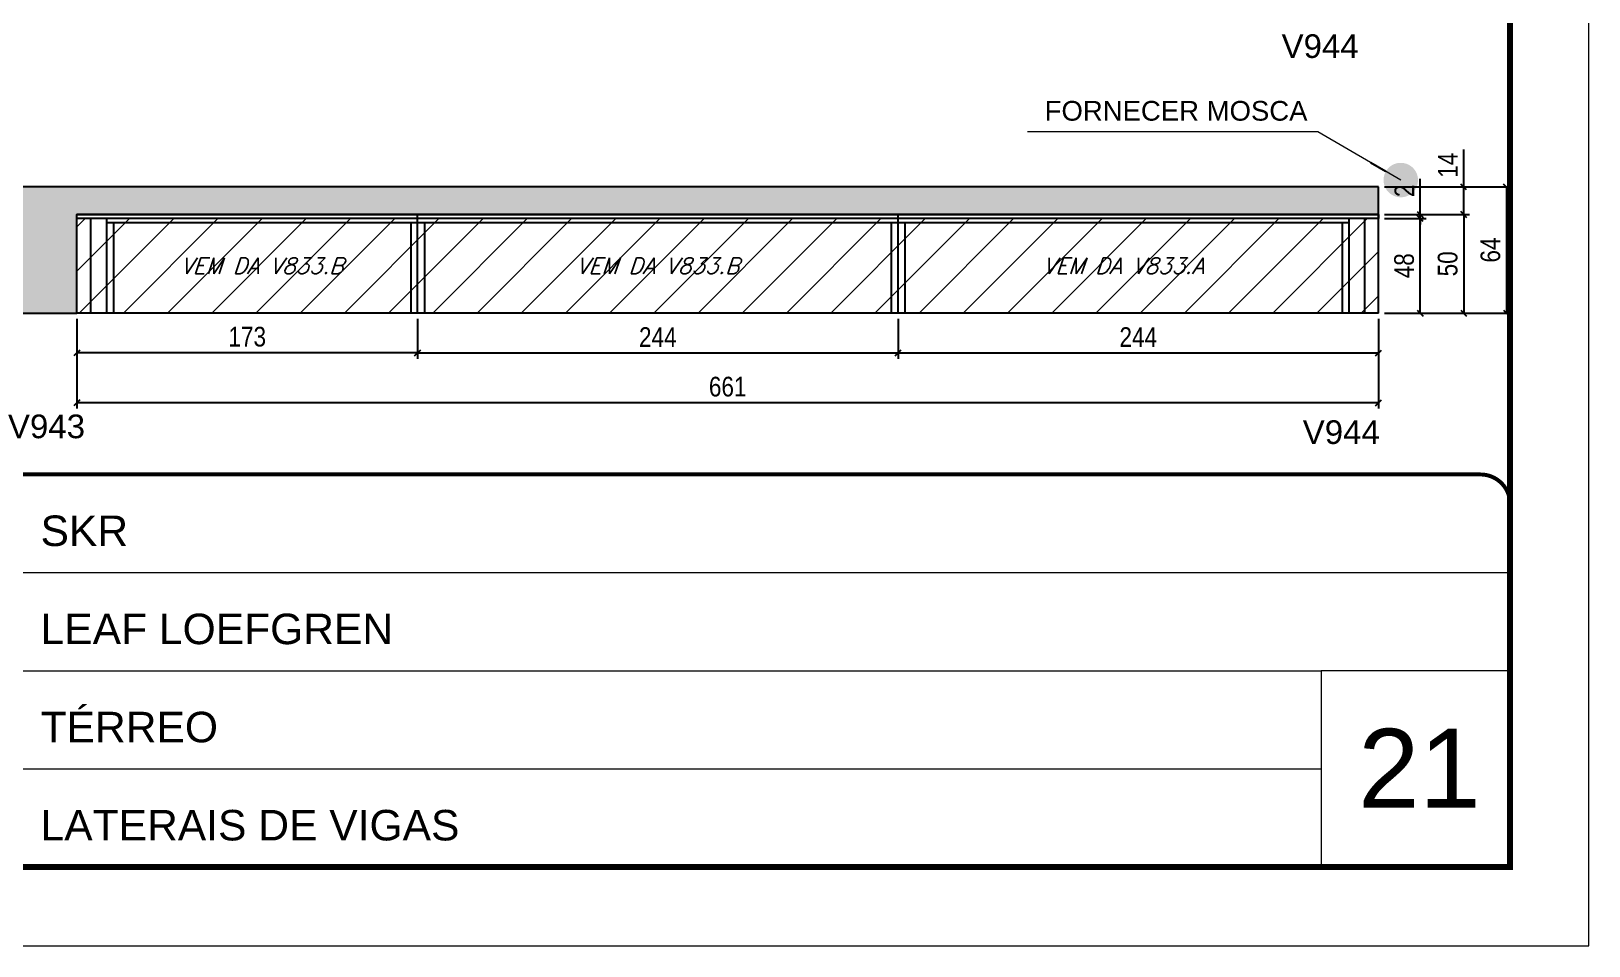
# Model space of a CAD drawing. Extents: x 3309 to 9563, y -2522 to 14608.
# Drawn here: x 4003 to 4794, y 7815 to 8279 of the extents above; entities that cross this region are included whole.
import ezdxf

# ---------------------------------------------------------------- set-up
doc = ezdxf.new("R2010")
doc.units = 0
doc.linetypes.add('CONTINUO', pattern=[0])
doc.linetypes.add('DASHED', pattern=[0.75, 0.5, -0.25])
for name, color, linetype in [('5', 5, 'Continuous'), ('COTA', 241, 'Continuous'), ('Painéis', 200, 'Continuous'), ('SARR_2.2x7', 40, 'Continuous'), ('SARR_3.5x7', 81, 'Continuous'), ('texto', 7, 'Continuous')]:
    doc.layers.add(name, color=color, linetype=linetype)
for name, color, linetype, lineweight in [('CARIMBO', 255, 'Continuous', 9), ('Folhas', 255, 'Continuous', 9), ('Hachura', 251, 'Continuous', 9), ('SARRAFO DE PRESSAO', 251, 'DASHED', 9)]:
    doc.layers.add(name, color=color, linetype=linetype, lineweight=lineweight)
doc.styles.add('ARIAL', font='arial.ttf')
doc.styles.add('COTA TECNICA', font='techl___.ttf', dxfattribs={"height": 10})
doc.styles.add('Romans', font='romans.shx')
doc.styles.get("Standard").update_dxf_attribs({"font": 'arial.ttf'})
doc.dimstyles.new('3x', dxfattribs={"dimtxt": 10, "dimasz": 5, "dimexe": 7, "dimexo": 5, "dimgap": 4, "dimtad": 1, "dimdec": 4, "dimlfac": 0.333333, "dimdsep": 46, "dimtxsty": 'Standard', "dimblk": 'DOT', "dimcen": 0.09, "dimclrd": 1, "dimclre": 1, "dimclrt": 2, "dimadec": 0, "dimazin": 2, "dimtfac": 1, "dimtdec": 4, "dimtmove": 0, "dimatfit": 3, "dimldrblk": 'DOT', "dimfxl": 1, "dimtolj": 1, "dimtzin": 0, "dimlwd": 9, "dimlwe": 9, "dimarcsym": 0})
doc.dimstyles.new('PAINEL', dxfattribs={"dimtxt": 10, "dimasz": 3, "dimexe": 3, "dimexo": 3, "dimgap": 3, "dimtad": 1, "dimdec": 1, "dimzin": 12, "dimdsep": 46, "dimtxsty": 'COTA TECNICA', "dimblk1": 'OBLIQUE', "dimblk2": 'OBLIQUE', "dimsah": 1, "dimcen": 0.9, "dimclrd": 4, "dimclre": 4, "dimclrt": 240, "dimadec": 1, "dimazin": 3, "dimtfac": 1, "dimtdec": 1, "dimtmove": 0, "dimatfit": 3, "dimfxl": 1, "dimtolj": 1, "dimtzin": 12, "dimarcsym": 0})

# ---------------------------------------------------------------- blocks, each defined once
blk = doc.blocks.new('9999999999')
at = {"color": 30, "linetype": 'CONTINUO'}
for p, q in [((98564.56, 34379.64), (99583.98, 34379.64)), ((98564.56, 34329.83), (99487.98, 34329.83)), ((99583.98, 34329.83), (99487.98, 34329.83)), ((99487.98, 34329.83), (99487.98, 34230.21)), ((98564.56, 34280.02), (99487.98, 34280.02))]:
    blk.add_line(p, q, dxfattribs=at)
at = {"color": 30, "linetype": 'CONTINUO', "const_width": 2}
blk.add_lwpolyline([(99583.98, 34230.21), (99583.98, 34414.45, 0.414214), (99568.98, 34429.45), (98228.98, 34429.45, 0.414214), (98213.98, 34414.45), (98213.98, 34245.21, 0.414214), (98228.98, 34230.21), (99583.98, 34230.21)], format="xyb", dxfattribs=at)
at = {"layer": 'Folhas'}
blk.add_lwpolyline([(98138.98, 34190.21), (99623.98, 34190.21), (99623.98, 35240.21), (98138.98, 35240.21)], close=True, dxfattribs=at)
at = {"layer": 'Folhas', "color": 30, "const_width": 3}
blk.add_lwpolyline([(98213.98, 34230.21), (99583.98, 34230.21), (99583.98, 35200.21), (98213.98, 35200.21)], close=True, dxfattribs=at)
at = {"color": 7, "linetype": 'Continuous', "ltscale": 5, "style": 'ARIAL'}
for s, height, p in [('SKR', 15.483, (98837.68, 34393.13)), ('LEAF LOEFGREN', 15.4829, (98837.68, 34343.32)), ('TÉRREO', 15.483, (98837.68, 34293.51)), ('LATERAIS DE VIGAS', 15.4829, (98837.68, 34243.7))]:
    blk.add_text(s, height=height, dxfattribs=at).set_placement(p)
blk = doc.blocks.new('_Oblique')
at = {"color": 0, "linetype": 'ByBlock', "lineweight": -2}
blk.add_line((-0.5, -0.5), (0.5, 0.5), dxfattribs=at)
blk = doc.blocks.new('*D1952')
at = {"layer": 'COTA', "color": 4, "linetype": 'ByBlock', "lineweight": -2, "transparency": 16777216}
for p, q in [((4026.54, 8133.14), (4026.54, 8112.89)), ((4199.54, 8133.14), (4199.54, 8112.89)), ((4199.54, 8115.89), (4026.54, 8115.89))]:
    blk.add_line(p, q, dxfattribs=at)
at = {"layer": 'Defpoints', "color": 0, "linetype": 'ByBlock', "transparency": 16777216}
for p in [(4026.54, 8136.14), (4199.54, 8136.14), (4026.54, 8115.89)]:
    blk.add_point(p, dxfattribs=at)
at = {"layer": 'COTA', "color": 4, "linetype": 'ByBlock', "lineweight": -2, "transparency": 16777216, "xscale": 3, "yscale": 3, "zscale": 3, "rotation": 180}
blk.add_blockref('_Oblique', (4026.54, 8115.89), dxfattribs=at)
at = {"layer": 'COTA', "color": 4, "linetype": 'ByBlock', "lineweight": -2, "transparency": 16777216, "xscale": 3, "yscale": 3, "zscale": 3}
blk.add_blockref('_Oblique', (4199.54, 8115.89), dxfattribs=at)
at = {"layer": 'COTA', "color": 240, "linetype": 'ByBlock', "transparency": 16777216, "insert": (4113.04, 8124.11), "char_height": 10, "attachment_point": 5, "style": 'COTA TECNICA'}
blk.add_mtext('\\A1;173', dxfattribs=at)
blk = doc.blocks.new('*D1958')
at = {"layer": 'COTA', "color": 4, "linetype": 'ByBlock', "lineweight": -2, "transparency": 16777216}
for p, q in [((4026.54, 8133.14), (4026.54, 8087.64)), ((4687.54, 8133.14), (4687.54, 8087.64)), ((4687.54, 8090.64), (4026.54, 8090.64))]:
    blk.add_line(p, q, dxfattribs=at)
at = {"layer": 'Defpoints', "color": 0, "linetype": 'ByBlock', "transparency": 16777216}
for p in [(4026.54, 8136.14), (4687.54, 8136.14), (4026.54, 8090.64)]:
    blk.add_point(p, dxfattribs=at)
at = {"layer": 'COTA', "color": 4, "linetype": 'ByBlock', "lineweight": -2, "transparency": 16777216, "xscale": 3, "yscale": 3, "zscale": 3, "rotation": 180}
blk.add_blockref('_Oblique', (4026.54, 8090.64), dxfattribs=at)
at = {"layer": 'COTA', "color": 4, "linetype": 'ByBlock', "lineweight": -2, "transparency": 16777216, "xscale": 3, "yscale": 3, "zscale": 3}
blk.add_blockref('_Oblique', (4687.54, 8090.64), dxfattribs=at)
at = {"layer": 'COTA', "color": 240, "linetype": 'ByBlock', "transparency": 16777216, "insert": (4357.04, 8098.75), "char_height": 10, "attachment_point": 5, "style": 'COTA TECNICA'}
blk.add_mtext('\\A1;661', dxfattribs=at)
blk = doc.blocks.new('*D1953')
at = {"layer": 'COTA', "color": 4, "lineweight": -2, "transparency": 16777216}
for p, q in [((4199.54, 8133.14), (4199.54, 8112.89)), ((4443.54, 8133.14), (4443.54, 8112.89)), ((4199.54, 8115.89), (4443.54, 8115.89))]:
    blk.add_line(p, q, dxfattribs=at)
at = {"layer": 'Defpoints', "color": 0, "transparency": 16777216}
for p in [(4199.54, 8136.14, 0), (4443.54, 8136.14, 0), (4443.54, 8115.89)]:
    blk.add_point(p, dxfattribs=at)
at = {"layer": 'COTA', "color": 4, "lineweight": -2, "transparency": 16777216, "xscale": 3, "yscale": 3, "zscale": 3, "rotation": 180}
blk.add_blockref('_Oblique', (4199.54, 8115.89), dxfattribs=at)
at = {"layer": 'COTA', "color": 4, "lineweight": -2, "transparency": 16777216, "xscale": 3, "yscale": 3, "zscale": 3}
blk.add_blockref('_Oblique', (4443.54, 8115.89), dxfattribs=at)
at = {"layer": 'COTA', "color": 240, "transparency": 16777216, "insert": (4321.54, 8123.97), "char_height": 10, "attachment_point": 5, "style": 'COTA TECNICA'}
blk.add_mtext('\\A1;244', dxfattribs=at)
blk = doc.blocks.new('*D1959')
at = {"layer": 'COTA', "color": 4, "lineweight": -2, "transparency": 16777216}
for p, q in [((4443.54, 8133.14), (4443.54, 8112.89)), ((4687.54, 8133.14), (4687.54, 8112.89)), ((4443.54, 8115.89), (4687.54, 8115.89))]:
    blk.add_line(p, q, dxfattribs=at)
at = {"layer": 'Defpoints', "color": 0, "transparency": 16777216}
for p in [(4443.54, 8136.14, 0), (4687.54, 8136.14, 0), (4687.54, 8115.89)]:
    blk.add_point(p, dxfattribs=at)
at = {"layer": 'COTA', "color": 4, "lineweight": -2, "transparency": 16777216, "xscale": 3, "yscale": 3, "zscale": 3, "rotation": 180}
blk.add_blockref('_Oblique', (4443.54, 8115.89), dxfattribs=at)
at = {"layer": 'COTA', "color": 4, "lineweight": -2, "transparency": 16777216, "xscale": 3, "yscale": 3, "zscale": 3}
blk.add_blockref('_Oblique', (4687.54, 8115.89), dxfattribs=at)
at = {"layer": 'COTA', "color": 240, "transparency": 16777216, "insert": (4565.54, 8123.97), "char_height": 10, "attachment_point": 5, "style": 'COTA TECNICA'}
blk.add_mtext('\\A1;244', dxfattribs=at)
blk = doc.blocks.new('_Dot')
at = {"color": 0, "linetype": 'ByBlock', "lineweight": -2}
blk.add_line((-0.5, 0), (-1, 0), dxfattribs=at)
at = {"color": 0, "linetype": 'ByBlock', "const_width": 0.5}
blk.add_lwpolyline([(-0.25, 0, 1), (0.25, 0, 1)], format="xyb", close=True, dxfattribs=at)
blk = doc.blocks.new('*D2610')
at = {"layer": 'COTA', "color": 4, "lineweight": -2, "transparency": 16777216}
for p, q in [((4690.54, 8186.14), (4733.82, 8186.14)), ((4730.82, 8186.14), (4730.82, 8136.14)), ((4690.54, 8136.14), (4733.82, 8136.14))]:
    blk.add_line(p, q, dxfattribs=at)
at = {"layer": 'Defpoints', "color": 0, "transparency": 16777216}
for p in [(4687.54, 8186.14, 0), (4687.54, 8136.14, 0), (4730.82, 8136.14)]:
    blk.add_point(p, dxfattribs=at)
at = {"layer": 'COTA', "color": 4, "lineweight": -2, "transparency": 16777216, "xscale": 3, "yscale": 3, "zscale": 3}
for p, rotation in [((4730.82, 8186.14), 90), ((4730.82, 8136.14), 270)]:
    blk.add_blockref('_Oblique', p, dxfattribs=dict(at, rotation=rotation))
at = {"layer": 'COTA', "color": 240, "transparency": 16777216, "insert": (4722.71, 8161.14), "char_height": 10, "attachment_point": 5, "rotation": 90, "style": 'COTA TECNICA'}
blk.add_mtext('\\A1;50', dxfattribs=at)
blk = doc.blocks.new('*D2611')
at = {"layer": 'COTA', "color": 4, "lineweight": -2, "transparency": 16777216}
for p, q in [((4730.82, 8200.14), (4730.82, 8219.25)), ((4690.54, 8200.14), (4733.82, 8200.14)), ((4730.82, 8186.14), (4730.82, 8200.14)), ((4690.54, 8186.14), (4733.82, 8186.14))]:
    blk.add_line(p, q, dxfattribs=at)
at = {"layer": 'Defpoints', "color": 0, "transparency": 16777216}
for p in [(4687.54, 8200.14, 0), (4730.82, 8200.14), (4687.54, 8186.14, 0)]:
    blk.add_point(p, dxfattribs=at)
at = {"layer": 'COTA', "color": 4, "lineweight": -2, "transparency": 16777216, "xscale": 3, "yscale": 3, "zscale": 3}
for p, rotation in [((4730.82, 8200.14), 90), ((4730.82, 8186.14), 270)]:
    blk.add_blockref('_Oblique', p, dxfattribs=dict(at, rotation=rotation))
at = {"layer": 'COTA', "color": 240, "transparency": 16777216, "insert": (4722.74, 8211.2), "char_height": 10, "attachment_point": 5, "rotation": 90, "style": 'COTA TECNICA'}
blk.add_mtext('\\A1;14', dxfattribs=at)
blk = doc.blocks.new('*D2612')
at = {"layer": 'COTA', "color": 4, "lineweight": -2, "transparency": 16777216}
for p, q in [((4690.54, 8184.14), (4711.68, 8184.14)), ((4708.68, 8136.14), (4708.68, 8184.14)), ((4690.54, 8136.14), (4711.68, 8136.14))]:
    blk.add_line(p, q, dxfattribs=at)
at = {"layer": 'Defpoints', "color": 0, "transparency": 16777216}
for p in [(4687.54, 8184.14, 0), (4708.68, 8184.14), (4687.54, 8136.14, 0)]:
    blk.add_point(p, dxfattribs=at)
at = {"layer": 'COTA', "color": 4, "lineweight": -2, "transparency": 16777216, "xscale": 3, "yscale": 3, "zscale": 3}
for p, rotation in [((4708.68, 8184.14), 90), ((4708.68, 8136.14), 270)]:
    blk.add_blockref('_Oblique', p, dxfattribs=dict(at, rotation=rotation))
at = {"layer": 'COTA', "color": 240, "transparency": 16777216, "insert": (4700.59, 8160.14), "char_height": 10, "attachment_point": 5, "rotation": 90, "style": 'COTA TECNICA'}
blk.add_mtext('\\A1;48', dxfattribs=at)
blk = doc.blocks.new('*D2613')
at = {"layer": 'COTA', "color": 4, "lineweight": -2, "transparency": 16777216}
for p, q in [((4708.68, 8186.14), (4708.68, 8204.25)), ((4690.54, 8186.14), (4711.68, 8186.14)), ((4690.54, 8184.14), (4711.68, 8184.14)), ((4708.68, 8184.14), (4708.68, 8186.14)), ((4708.68, 8184.14), (4708.68, 8181.14))]:
    blk.add_line(p, q, dxfattribs=at)
at = {"layer": 'Defpoints', "color": 0, "transparency": 16777216}
for p in [(4687.54, 8186.14, 0), (4687.54, 8184.14, 0), (4708.68, 8186.14)]:
    blk.add_point(p, dxfattribs=at)
at = {"layer": 'COTA', "color": 4, "lineweight": -2, "transparency": 16777216, "xscale": 3, "yscale": 3, "zscale": 3}
for p, rotation in [((4708.68, 8186.14), 270), ((4708.68, 8184.14), 90)]:
    blk.add_blockref('_Oblique', p, dxfattribs=dict(at, rotation=rotation))
at = {"layer": 'COTA', "color": 240, "transparency": 16777216, "insert": (4700.68, 8198.19), "char_height": 10, "attachment_point": 5, "rotation": 90, "style": 'COTA TECNICA'}
blk.add_mtext('\\A1;2', dxfattribs=at)
blk = doc.blocks.new('*D2614')
at = {"layer": 'COTA', "color": 4, "lineweight": -2, "transparency": 16777216}
for p, q in [((4690.54, 8200.14), (4755.51, 8200.14)), ((4752.51, 8200.14), (4752.51, 8136.14)), ((4690.54, 8136.14), (4755.51, 8136.14))]:
    blk.add_line(p, q, dxfattribs=at)
at = {"layer": 'Defpoints', "color": 0, "transparency": 16777216}
for p in [(4687.54, 8200.14, 0), (4687.54, 8136.14, 0), (4752.51, 8136.14)]:
    blk.add_point(p, dxfattribs=at)
at = {"layer": 'COTA', "color": 4, "lineweight": -2, "transparency": 16777216, "xscale": 3, "yscale": 3, "zscale": 3}
for p, rotation in [((4752.51, 8200.14), 90), ((4752.51, 8136.14), 270)]:
    blk.add_blockref('_Oblique', p, dxfattribs=dict(at, rotation=rotation))
at = {"layer": 'COTA', "color": 240, "transparency": 16777216, "insert": (4744.41, 8168.14), "char_height": 10, "attachment_point": 5, "rotation": 90, "style": 'COTA TECNICA'}
blk.add_mtext('\\A1;64', dxfattribs=at)

msp = doc.modelspace()

# ---------------------------------------------------------------- hatches: boundary and pattern name
at = {"layer": 'COTA'}
h = msp.add_hatch(dxfattribs=at)
h.set_pattern_fill('AR-CONC', color=256, scale=0.03)
h.set_pattern_definition([(50, (-4772.9168, -1537.3504), (5.46554, -0.4781726), [0.5715, -6.2865]), (355, (-4772.917, -1537.3504), (-1.0573026, 5.7317054), [0.4572, -5.0292175]), (100.451445, (-4772.4613, -1537.3903), (4.4082374, 5.2535326), [0.4857003, -5.3427073]), (46.1842, (-4772.917, -1535.8264), (8.1323712, -1.26127), [0.85725, -9.42975]), (96.63556, (-4772.239, -1535.9315), (7.122124, 7.4227837), [0.7285507, -8.014068]), (351.18415, (-4772.917, -1535.8264), (7.122124, 7.4227837), [0.685799, -7.543792]), (21, (-4772.1548, -1536.2074), (4.5484317, -3.067956), [0.5715, -6.2865]), (326, (-4772.155, -1536.2074), (1.8540609, 5.525639), [0.4572, -5.0292]), (71.451445, (-4771.7757, -1536.463), (6.4024926, 2.457683), [0.4857003, -5.3426981]), (37.5, (-4772.9168, -1537.3504), (0.0926581, 2.53665117), [0, -4.96824, 0, -5.1054, 0, -5.04825]), (7.5, (-4772.9168, -1537.3504), (2.0045899, 3.00541724), [0, -2.91084, 0, -4.85394, 0, -1.92405]), (327.5, (-4774.616, -1537.3504), (4.06771786, -0.17186232), [0, -1.905, 0, -5.9436, 0, -7.8867]), (317.5, (-4775.378, -1537.3504), (4.4438754, 0.7627947), [0, -2.4765, 0, -3.94716, 0, -5.6007])])
h.paths.add_polyline_path([(3996.54, 8136.14), (4026.54, 8136.14), (4026.54, 8186.14), (4687.54, 8186.14), (4687.54, 8200.14), (3706.04, 8200.14), (3706.04, 8186.14), (3996.54, 8186.14)])
at = {"layer": 'Hachura', "linetype": 'ByBlock'}
h = msp.add_hatch(dxfattribs=at)
h.set_pattern_fill('ANSI31', color=256, scale=5)
h.paths.add_polyline_path([(3828.04, 8184.14), (3706.04, 8184.14), (3706.04, 8136.14), (3828.04, 8136.14)])
h.paths.add_polyline_path([(3996.54, 8184.14), (3828.04, 8184.14), (3828.04, 8136.14), (3996.54, 8136.14)])
h.paths.add_polyline_path([(4199.54, 8184.14), (4026.54, 8184.14), (4026.54, 8136.14), (4199.54, 8136.14)])
h.paths.add_polyline_path([(4443.54, 8184.14), (4199.54, 8184.14), (4199.54, 8136.14), (4443.54, 8136.14)])
h.paths.add_polyline_path([(4687.54, 8184.14), (4443.54, 8184.14), (4443.54, 8136.14), (4687.54, 8136.14)])

# ---------------------------------------------------------------- linework, layer by layer
at = {"layer": 'COTA'}
for p, q in [((4687.54, 8200.14, 0), (3706.04, 8200.14, 0)), ((4687.54, 8186.14, 0), (4687.54, 8200.14, 0)), ((3996.54, 8136.14, 0), (4026.54, 8136.14, 0))]:
    msp.add_line(p, q, dxfattribs=at)
at = {"layer": 'Painéis', "linetype": 'ByBlock'}
for p, q in [((4687.54, 8186.14, 0), (4026.54, 8186.14, 0)), ((4026.54, 8136.14, 0), (4026.54, 8186.14, 0)), ((4199.54, 8136.14, 0), (4199.54, 8186.14, 0)), ((4443.54, 8136.14, 0), (4443.54, 8186.14, 0)), ((4687.54, 8136.14, 0), (4687.54, 8186.14, 0)), ((4687.54, 8136.14, 0), (4026.54, 8136.14, 0))]:
    msp.add_line(p, q, dxfattribs=at)
at = {"layer": 'Painéis', "linetype": 'ByBlock', "elevation": 0}
msp.add_lwpolyline([(4687.54, 8184.14), (4026.54, 8184.14), (4026.54, 8186.14), (4687.54, 8186.14)], close=True, dxfattribs=at)
at = {"layer": 'SARR_2.2x7', "linetype": 'Continuous'}
for p, q in [((4033.54, 8136.14, 0), (4033.54, 8184.14, 0)), ((4199.54, 8181.94, 0), (4041.54, 8181.94, 0)), ((4443.54, 8181.94, 0), (4199.54, 8181.94, 0)), ((4672.54, 8181.94, 0), (4443.54, 8181.94, 0)), ((4680.54, 8136.14, 0), (4680.54, 8184.14, 0))]:
    msp.add_line(p, q, dxfattribs=at)
at = {"layer": 'SARR_3.5x7'}
for p, q in [((4041.54, 8184.14, 0), (4041.54, 8136.14, 0)), ((4045.04, 8181.94, 0), (4045.04, 8136.14, 0)), ((4196.04, 8181.94, 0), (4196.04, 8136.14, 0)), ((4203.04, 8181.94, 0), (4203.04, 8136.14, 0)), ((4440.04, 8181.94, 0), (4440.04, 8136.14, 0)), ((4447.04, 8181.94, 0), (4447.04, 8136.14, 0)), ((4669.04, 8181.94, 0), (4669.04, 8136.14, 0)), ((4672.54, 8184.14, 0), (4672.54, 8136.14, 0))]:
    msp.add_line(p, q, dxfattribs=at)

# ---------------------------------------------------------------- block references
at = {"layer": 'SARRAFO DE PRESSAO', "color": 6, "linetype": 'ByBlock'}
msp.add_blockref('9999999999', (-94829.61, -26375.22), dxfattribs=at)

# ---------------------------------------------------------------- texts
at = {"layer": '5', "linetype": 'Continuous'}
for s, rotation, p in [('V944', 0.00004, (4638.33, 8265.63, 0)), ('V943', 359.99996, (3991.51, 8072.63, 0)), ('V944', 359.99996, (4649.07, 8069.71, 0))]:
    msp.add_text(s, height=12, rotation=rotation, dxfattribs=at).set_placement(p)
at = {"layer": 'CARIMBO', "style": 'ARIAL'}
for s, height, p in [('FORNECER MOSCA', 10, (4518.01, 8233.81)), ('21', 40, (4677.23, 7885.13))]:
    msp.add_text(s, height=height, dxfattribs=at).set_placement(p)
at = {"layer": 'texto', "color": 2, "char_height": 8, "attachment_point": 5, "style": 'Romans'}
for s, insert in [('{\\Q19;\\C256;VEM DA V833.B}', (4120.54, 8160.14, 0)), ('{\\Q19;\\C256;VEM DA V833.B}', (4321.54, 8160.14, 0)), ('{\\Q19;\\C256;VEM DA V833.A}', (4558.04, 8160.14, 0))]:
    msp.add_mtext(s, dxfattribs=dict(at, insert=insert))

# ---------------------------------------------------------------- dimensions: what is measured, and where the dimension line sits
at = {"layer": 'COTA'}
for base, p1, p2, angle, picture, middle in [((4730.82, 8200.14), (4687.54, 8186.14, 0), (4687.54, 8200.14, 0), 90, '*D2611', (4722.74, 8211.2)), ((4708.68, 8186.14), (4687.54, 8184.14, 0), (4687.54, 8186.14, 0), 90, '*D2613', (4700.68, 8198.19)), ((4752.51, 8136.14), (4687.54, 8200.14, 0), (4687.54, 8136.14, 0), 90, '*D2614', (4744.41, 8168.14)), ((4730.82, 8136.14), (4687.54, 8186.14, 0), (4687.54, 8136.14, 0), 90, '*D2610', (4722.71, 8161.14)), ((4708.68, 8184.14), (4687.54, 8136.14, 0), (4687.54, 8184.14, 0), 90, '*D2612', (4700.59, 8160.14)), ((4443.54, 8115.89), (4199.54, 8136.14, 0), (4443.54, 8136.14, 0), 0, '*D1953', (4321.54, 8123.97)), ((4687.54, 8115.89), (4443.54, 8136.14, 0), (4687.54, 8136.14, 0), 0, '*D1959', (4565.54, 8123.97))]:
    dim = msp.add_linear_dim(base=base, p1=p1, p2=p2, angle=angle, dimstyle='PAINEL', dxfattribs=at)
    dim.commit()
    dim.dimension.update_dxf_attribs({"geometry": picture, "text_midpoint": middle})
at = {"layer": 'COTA', "linetype": 'ByBlock'}
dim = msp.add_linear_dim(base=(4026.54, 8115.89, 0), p1=(4199.54, 8136.14, 0), p2=(4026.54, 8136.14, 0), angle=180, dimstyle='PAINEL', override={"dimtmove": 1}, dxfattribs=at)
dim.commit()
dim.dimension.update_dxf_attribs({"geometry": '*D1952', "text_midpoint": (4113.04, 8124.11, 0)})
dim = msp.add_linear_dim(base=(4026.54, 8090.64, 0), p1=(4687.54, 8136.14, 0), p2=(4026.54, 8136.14, 0), angle=180, dimstyle='PAINEL', dxfattribs=at)
dim.commit()
dim.dimension.update_dxf_attribs({"geometry": '*D1958', "text_midpoint": (4357.04, 8098.75, 0)})

# ---------------------------------------------------------------- leaders
at = {"layer": 'Hachura'}
msp.add_leader([(4698.86, 8203.66), (4656.75, 8228.08), (4509.3, 8228.08)], dimstyle='3x', override={"dimasz": 17.5, "dimgap": 4, "dimtad": 0}, dxfattribs=at)

doc.saveas('drawing.dxf')
